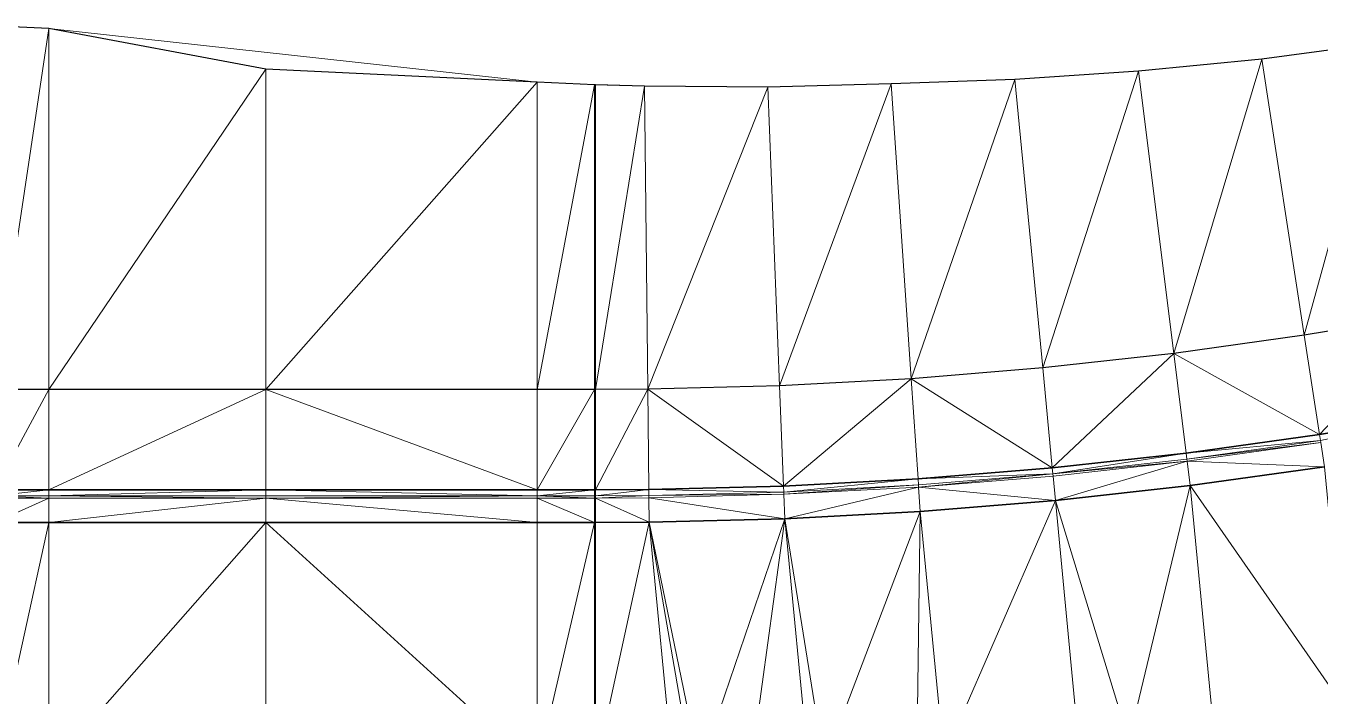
# Model space of a CAD drawing. Header units: metres. Extents: x 246428 to 246884, y 7418966 to 7419490.
# Drawn here: x 246764.45 to 246788.31, y 7419454.57 to 7419466.92 of the extents above; entities that cross this region are included whole.
import ezdxf

# ---------------------------------------------------------------- set-up
doc = ezdxf.new("R2010")
doc.units = ezdxf.units.M
doc.linetypes.add('blank name', pattern=[0])
doc.linetypes.add('HIDDEN', pattern=[9.525, 6.35, -3.175])
doc.layers.add('_12D_UNMAPPED', color=7, linetype='Continuous')
doc.layers.add('BATTER', color=250, linetype='HIDDEN', lineweight=25)
for name, color, linetype, lineweight, true_color in [('KERB_BACK', 7, 'Continuous', 35, 0x5fd2ff), ('KERB_LINE', 7, 'Continuous', 18, 0xb9b9b9), ('KERB_LIP', 7, 'Continuous', 35, 0x5fd2ff), ('KERB_TOP', 7, 'Continuous', 18, 0xb9b9b9)]:
    doc.layers.add(name, color=color, linetype=linetype, lineweight=lineweight, true_color=true_color)

msp = doc.modelspace()

# ---------------------------------------------------------------- linework, layer by layer
at = {"layer": '_12D_UNMAPPED', "color": 3, "linetype": 'blank name', "lineweight": 0}
for points in [[(246764.878, 7419466.875, 34.221), (246763.878, 7419460.222, 35.32), (246763.878, 7419466.923, 34.203)], [(246764.878, 7419460.222, 35.33), (246763.878, 7419460.222, 35.32), (246764.878, 7419466.875, 34.221)], [(246764.878, 7419460.222, 35.33), (246764.878, 7419460.222, 35.33), (246764.878, 7419466.875, 34.221)], [(246768.878, 7419466.123, 34.386), (246764.878, 7419460.222, 35.33), (246764.878, 7419466.875, 34.221)], [(246764.878, 7419466.875, 34.221), (246764.878, 7419460.222, 35.33), (246764.878, 7419466.875, 34.221)], [(246768.878, 7419466.123, 34.386), (246764.878, 7419466.875, 34.221), (246773.878, 7419465.887, 34.476)], [(246789.504, 7419466.615, 34.753), (246788.019, 7419461.221, 35.572), (246787.237, 7419466.312, 34.714)], [(246790.416, 7419461.624, 35.599), (246788.019, 7419461.221, 35.572), (246789.504, 7419466.615, 34.753)], [(246787.237, 7419466.312, 34.714), (246785.612, 7419460.885, 35.546), (246784.962, 7419466.086, 34.672)], [(246788.019, 7419461.221, 35.572), (246785.612, 7419460.885, 35.546), (246787.237, 7419466.312, 34.714)], [(246768.878, 7419460.222, 35.37), (246764.878, 7419460.222, 35.33), (246768.878, 7419466.123, 34.386)], [(246768.878, 7419460.222, 35.37), (246768.878, 7419466.123, 34.386), (246773.878, 7419465.887, 34.476)], [(246783.196, 7419460.618, 35.52), (246782.684, 7419465.935, 34.629), (246784.962, 7419466.086, 34.672)], [(246785.612, 7419460.885, 35.546), (246783.196, 7419460.618, 35.52), (246784.962, 7419466.086, 34.672)], [(246773.878, 7419460.222, 35.42), (246768.878, 7419460.222, 35.37), (246773.878, 7419465.887, 34.476)], [(246774.937, 7419465.837, 34.494), (246773.878, 7419460.222, 35.42), (246773.878, 7419465.887, 34.476)], [(246774.937, 7419460.222, 35.43), (246773.878, 7419460.222, 35.42), (246774.937, 7419465.837, 34.494)], [(246774.939, 7419465.837, 34.494), (246774.937, 7419460.222, 35.43), (246774.937, 7419465.837, 34.494)], [(246774.939, 7419465.837, 34.494), (246774.939, 7419465.837, 34.494), (246774.937, 7419465.837, 34.494)], [(246774.951, 7419465.836, 34.495), (246774.939, 7419465.837, 34.494), (246774.937, 7419465.837, 34.494)], [(246774.939, 7419465.837, 34.494), (246774.951, 7419465.836, 34.495), (246774.937, 7419460.222, 35.43)], [(246774.939, 7419465.837, 34.494), (246774.939, 7419465.837, 34.494), (246774.937, 7419460.222, 35.43)], [(246775.854, 7419465.81, 34.51), (246774.951, 7419465.836, 34.495), (246774.937, 7419465.837, 34.494)], [(246774.951, 7419465.836, 34.495), (246774.938, 7419460.222, 35.43), (246774.937, 7419460.222, 35.43)], [(246774.951, 7419460.222, 35.43), (246774.938, 7419460.222, 35.43), (246774.951, 7419465.836, 34.495)], [(246774.938, 7419460.222, 35.43), (246774.938, 7419460.222, 35.43), (246774.951, 7419465.836, 34.495)], [(246775.854, 7419465.81, 34.51), (246774.951, 7419460.222, 35.43), (246774.951, 7419465.836, 34.495)], [(246775.916, 7419460.227, 35.441), (246774.951, 7419460.222, 35.43), (246775.854, 7419465.81, 34.51)], [(246778.129, 7419465.796, 34.549), (246775.916, 7419460.227, 35.441), (246775.854, 7419465.81, 34.51)], [(246778.346, 7419460.289, 35.467), (246775.916, 7419460.227, 35.441), (246778.129, 7419465.796, 34.549)], [(246780.404, 7419465.858, 34.585), (246778.346, 7419460.289, 35.467), (246778.129, 7419465.796, 34.549)], [(246780.774, 7419460.419, 35.493), (246778.346, 7419460.289, 35.467), (246780.404, 7419465.858, 34.585)], [(246782.684, 7419465.935, 34.629), (246780.774, 7419460.419, 35.493), (246780.404, 7419465.858, 34.585)], [(246783.196, 7419460.618, 35.52), (246780.774, 7419460.419, 35.493), (246782.684, 7419465.935, 34.629)], [(246790.416, 7419461.624, 35.599), (246788.301, 7419459.392, 35.591), (246788.019, 7419461.221, 35.572)], [(246790.749, 7419459.804, 35.617), (246788.301, 7419459.392, 35.591), (246790.416, 7419461.624, 35.599)], [(246788.019, 7419461.221, 35.572), (246788.301, 7419459.392, 35.591), (246785.612, 7419460.885, 35.546)], [(246783.373, 7419458.777, 35.538), (246783.196, 7419460.618, 35.52), (246785.612, 7419460.885, 35.546)], [(246785.841, 7419459.05, 35.564), (246783.373, 7419458.777, 35.538), (246785.612, 7419460.885, 35.546)], [(246788.301, 7419459.392, 35.591), (246785.841, 7419459.05, 35.564), (246785.612, 7419460.885, 35.546)], [(246783.196, 7419460.618, 35.52), (246783.373, 7419458.777, 35.538), (246780.774, 7419460.419, 35.493)], [(246780.774, 7419460.419, 35.493), (246778.419, 7419458.44, 35.486), (246778.346, 7419460.289, 35.467)], [(246780.899, 7419458.574, 35.512), (246778.419, 7419458.44, 35.486), (246780.774, 7419460.419, 35.493)], [(246783.373, 7419458.777, 35.538), (246780.899, 7419458.574, 35.512), (246780.774, 7419460.419, 35.493)], [(246764.878, 7419458.372, 35.348), (246763.878, 7419458.372, 35.338), (246764.878, 7419460.222, 35.33)], [(246764.878, 7419460.222, 35.33), (246763.878, 7419458.372, 35.338), (246763.878, 7419460.222, 35.32)], [(246768.878, 7419458.372, 35.388), (246764.878, 7419458.372, 35.348), (246768.878, 7419460.222, 35.37)], [(246768.878, 7419460.222, 35.37), (246764.878, 7419458.372, 35.348), (246764.878, 7419460.222, 35.33)], [(246764.878, 7419458.372, 35.348), (246764.878, 7419458.372, 35.348), (246764.878, 7419460.222, 35.33)], [(246764.878, 7419460.222, 35.33), (246764.878, 7419458.372, 35.348), (246764.878, 7419460.222, 35.33)], [(246768.878, 7419458.372, 35.388), (246768.878, 7419460.222, 35.37), (246773.878, 7419458.372, 35.438)], [(246773.878, 7419458.372, 35.438), (246768.878, 7419460.222, 35.37), (246773.878, 7419460.222, 35.42)], [(246774.937, 7419458.372, 35.449), (246773.878, 7419458.372, 35.438), (246774.937, 7419460.222, 35.43)], [(246774.937, 7419460.222, 35.43), (246773.878, 7419458.372, 35.438), (246773.878, 7419460.222, 35.42)], [(246774.951, 7419458.372, 35.449), (246774.937, 7419458.372, 35.449), (246774.938, 7419460.222, 35.43)], [(246774.938, 7419460.222, 35.43), (246774.938, 7419460.222, 35.43), (246774.937, 7419460.222, 35.43)], [(246774.937, 7419458.372, 35.449), (246774.937, 7419458.372, 35.449), (246774.937, 7419460.222, 35.43)], [(246774.937, 7419458.372, 35.449), (246774.937, 7419458.372, 35.449), (246774.937, 7419460.222, 35.43)], [(246774.938, 7419460.222, 35.43), (246774.937, 7419458.372, 35.449), (246774.937, 7419460.222, 35.43)], [(246774.951, 7419460.222, 35.43), (246774.951, 7419458.372, 35.449), (246774.938, 7419460.222, 35.43)], [(246775.916, 7419460.227, 35.441), (246774.951, 7419458.372, 35.449), (246774.951, 7419460.222, 35.43)], [(246775.937, 7419458.378, 35.459), (246774.951, 7419458.372, 35.449), (246775.916, 7419460.227, 35.441)], [(246778.346, 7419460.289, 35.467), (246778.419, 7419458.44, 35.486), (246775.916, 7419460.227, 35.441)], [(246778.419, 7419458.44, 35.486), (246775.937, 7419458.378, 35.459), (246775.916, 7419460.227, 35.441)], [(246790.749, 7419459.804, 35.617), (246788.317, 7419459.283, 35.591), (246788.301, 7419459.392, 35.591)], [(246788.301, 7419459.392, 35.591), (246788.317, 7419459.283, 35.591), (246785.841, 7419459.05, 35.564)], [(246788.317, 7419459.283, 35.591), (246785.855, 7419458.94, 35.564), (246785.841, 7419459.05, 35.564)], [(246788.317, 7419459.283, 35.591), (246788.323, 7419459.244, 35.441), (246785.855, 7419458.94, 35.564)], [(246788.323, 7419459.244, 35.441), (246785.86, 7419458.901, 35.414), (246785.855, 7419458.94, 35.564)], [(246788.323, 7419459.244, 35.441), (246788.392, 7419458.799, 35.466), (246785.86, 7419458.901, 35.414)], [(246783.384, 7419458.667, 35.538), (246783.373, 7419458.777, 35.538), (246785.841, 7419459.05, 35.564)], [(246785.855, 7419458.94, 35.564), (246783.384, 7419458.667, 35.538), (246785.841, 7419459.05, 35.564)], [(246785.86, 7419458.901, 35.414), (246783.384, 7419458.667, 35.538), (246785.855, 7419458.94, 35.564)], [(246783.388, 7419458.627, 35.388), (246783.384, 7419458.667, 35.538), (246785.86, 7419458.901, 35.414)], [(246783.431, 7419458.179, 35.413), (246783.388, 7419458.627, 35.388), (246785.86, 7419458.901, 35.414)], [(246785.916, 7419458.454, 35.439), (246783.431, 7419458.179, 35.413), (246785.86, 7419458.901, 35.414)], [(246788.392, 7419458.799, 35.466), (246785.916, 7419458.454, 35.439), (246785.86, 7419458.901, 35.414)], [(246783.373, 7419458.777, 35.538), (246783.384, 7419458.667, 35.538), (246780.899, 7419458.574, 35.512)], [(246783.384, 7419458.667, 35.538), (246780.906, 7419458.464, 35.512), (246780.899, 7419458.574, 35.512)], [(246783.384, 7419458.667, 35.538), (246780.909, 7419458.424, 35.362), (246780.906, 7419458.464, 35.512)], [(246783.388, 7419458.627, 35.388), (246780.909, 7419458.424, 35.362), (246783.384, 7419458.667, 35.538)], [(246783.388, 7419458.627, 35.388), (246783.431, 7419458.179, 35.413), (246780.909, 7419458.424, 35.362)], [(246788.392, 7419458.799, 35.466), (246788.826, 7419454.263, 35.6), (246785.916, 7419458.454, 35.439)], [(246778.419, 7419458.44, 35.486), (246778.424, 7419458.331, 35.486), (246775.937, 7419458.378, 35.459)], [(246780.899, 7419458.574, 35.512), (246778.424, 7419458.331, 35.486), (246778.419, 7419458.44, 35.486)], [(246780.906, 7419458.464, 35.512), (246778.424, 7419458.331, 35.486), (246780.899, 7419458.574, 35.512)], [(246780.906, 7419458.464, 35.512), (246778.425, 7419458.291, 35.336), (246778.424, 7419458.331, 35.486)], [(246780.909, 7419458.424, 35.362), (246778.425, 7419458.291, 35.336), (246780.906, 7419458.464, 35.512)], [(246780.909, 7419458.424, 35.362), (246778.443, 7419457.841, 35.361), (246778.425, 7419458.291, 35.336)], [(246780.939, 7419457.975, 35.387), (246778.443, 7419457.841, 35.361), (246780.909, 7419458.424, 35.362)], [(246783.431, 7419458.179, 35.413), (246780.939, 7419457.975, 35.387), (246780.909, 7419458.424, 35.362)], [(246784.787, 7419453.744, 35.559), (246783.431, 7419458.179, 35.413), (246785.916, 7419458.454, 35.439)], [(246786.349, 7419453.923, 35.575), (246784.787, 7419453.744, 35.559), (246785.916, 7419458.454, 35.439)], [(246788.826, 7419454.263, 35.6), (246786.349, 7419453.923, 35.575), (246785.916, 7419458.454, 35.439)], [(246764.878, 7419458.262, 35.348), (246763.878, 7419458.262, 35.338), (246764.878, 7419458.372, 35.348)], [(246764.878, 7419458.372, 35.348), (246763.878, 7419458.262, 35.338), (246763.878, 7419458.372, 35.338)], [(246764.878, 7419458.262, 35.348), (246764.878, 7419458.222, 35.198), (246763.878, 7419458.262, 35.338)], [(246764.878, 7419458.222, 35.198), (246763.878, 7419458.222, 35.188), (246763.878, 7419458.262, 35.338)], [(246764.878, 7419457.772, 35.223), (246763.878, 7419457.772, 35.213), (246764.878, 7419458.222, 35.198)], [(246764.878, 7419458.222, 35.198), (246763.878, 7419457.772, 35.213), (246763.878, 7419458.222, 35.188)], [(246768.878, 7419458.262, 35.388), (246764.878, 7419458.262, 35.348), (246768.878, 7419458.372, 35.388)], [(246764.878, 7419458.262, 35.348), (246764.878, 7419458.262, 35.348), (246764.878, 7419458.372, 35.348)], [(246768.878, 7419458.372, 35.388), (246764.878, 7419458.262, 35.348), (246764.878, 7419458.372, 35.348)], [(246764.878, 7419458.372, 35.348), (246764.878, 7419458.262, 35.348), (246764.878, 7419458.372, 35.348)], [(246764.878, 7419458.262, 35.348), (246764.878, 7419458.222, 35.198), (246764.878, 7419458.262, 35.348)], [(246768.878, 7419458.262, 35.388), (246768.878, 7419458.222, 35.238), (246764.878, 7419458.262, 35.348)], [(246768.878, 7419458.222, 35.238), (246764.878, 7419458.222, 35.198), (246764.878, 7419458.262, 35.348)], [(246764.878, 7419458.222, 35.198), (246764.878, 7419458.222, 35.198), (246764.878, 7419458.262, 35.348)], [(246764.878, 7419458.222, 35.198), (246764.878, 7419457.772, 35.223), (246764.878, 7419458.222, 35.198)], [(246768.878, 7419457.772, 35.263), (246764.878, 7419457.772, 35.223), (246768.878, 7419458.222, 35.238)], [(246764.878, 7419457.772, 35.223), (246764.878, 7419457.772, 35.223), (246764.878, 7419458.222, 35.198)], [(246768.878, 7419458.222, 35.238), (246764.878, 7419457.772, 35.223), (246764.878, 7419458.222, 35.198)], [(246768.878, 7419458.262, 35.388), (246768.878, 7419458.372, 35.388), (246773.878, 7419458.262, 35.438)], [(246773.878, 7419458.262, 35.438), (246768.878, 7419458.372, 35.388), (246773.878, 7419458.372, 35.438)], [(246768.878, 7419458.222, 35.238), (246768.878, 7419458.262, 35.388), (246773.878, 7419458.262, 35.438)], [(246773.878, 7419458.222, 35.288), (246768.878, 7419458.222, 35.238), (246773.878, 7419458.262, 35.438)], [(246768.878, 7419457.772, 35.263), (246768.878, 7419458.222, 35.238), (246773.878, 7419457.772, 35.313)], [(246773.878, 7419457.772, 35.313), (246768.878, 7419458.222, 35.238), (246773.878, 7419458.222, 35.288)], [(246774.937, 7419458.262, 35.449), (246773.878, 7419458.262, 35.438), (246774.937, 7419458.372, 35.449)], [(246774.937, 7419458.372, 35.449), (246773.878, 7419458.262, 35.438), (246773.878, 7419458.372, 35.438)], [(246774.937, 7419458.222, 35.299), (246773.878, 7419458.222, 35.288), (246773.878, 7419458.262, 35.438)], [(246774.937, 7419458.262, 35.449), (246774.937, 7419458.222, 35.299), (246773.878, 7419458.262, 35.438)], [(246774.937, 7419457.772, 35.324), (246773.878, 7419457.772, 35.313), (246773.878, 7419458.222, 35.288)], [(246774.937, 7419458.222, 35.299), (246774.937, 7419457.772, 35.324), (246773.878, 7419458.222, 35.288)], [(246774.937, 7419458.372, 35.449), (246774.937, 7419458.262, 35.449), (246774.937, 7419458.372, 35.449)], [(246774.937, 7419458.262, 35.449), (246774.937, 7419458.262, 35.449), (246774.937, 7419458.372, 35.449)], [(246774.951, 7419458.262, 35.449), (246774.937, 7419458.262, 35.449), (246774.937, 7419458.372, 35.449)], [(246774.951, 7419458.372, 35.449), (246774.951, 7419458.262, 35.449), (246774.937, 7419458.372, 35.449)], [(246774.937, 7419458.262, 35.449), (246774.937, 7419458.262, 35.449), (246774.937, 7419458.372, 35.449)], [(246774.937, 7419458.372, 35.449), (246774.937, 7419458.372, 35.449), (246774.937, 7419458.372, 35.449)], [(246774.937, 7419458.222, 35.299), (246774.937, 7419458.222, 35.299), (246774.937, 7419458.262, 35.449)], [(246774.937, 7419458.262, 35.449), (246774.937, 7419458.262, 35.449), (246774.937, 7419458.262, 35.449)], [(246774.951, 7419458.262, 35.449), (246774.951, 7419458.222, 35.299), (246774.937, 7419458.262, 35.449)], [(246774.951, 7419458.222, 35.299), (246774.937, 7419458.222, 35.299), (246774.937, 7419458.262, 35.449)], [(246774.937, 7419458.222, 35.299), (246774.937, 7419458.222, 35.299), (246774.937, 7419458.262, 35.449)], [(246774.937, 7419458.262, 35.449), (246774.937, 7419458.222, 35.299), (246774.937, 7419458.262, 35.449)], [(246774.937, 7419457.772, 35.324), (246774.937, 7419457.772, 35.324), (246774.937, 7419458.222, 35.299)], [(246774.951, 7419458.222, 35.299), (246774.937, 7419457.772, 35.324), (246774.937, 7419458.222, 35.299)], [(246774.951, 7419457.772, 35.324), (246774.937, 7419457.772, 35.324), (246774.951, 7419458.222, 35.299)], [(246774.937, 7419458.222, 35.299), (246774.937, 7419457.772, 35.324), (246774.937, 7419458.222, 35.299)], [(246774.937, 7419458.222, 35.299), (246774.937, 7419458.222, 35.299), (246774.937, 7419458.222, 35.299)], [(246775.938, 7419458.268, 35.459), (246774.951, 7419458.262, 35.449), (246775.937, 7419458.378, 35.459)], [(246775.937, 7419458.378, 35.459), (246774.951, 7419458.262, 35.449), (246774.951, 7419458.372, 35.449)], [(246775.939, 7419458.228, 35.309), (246774.951, 7419458.222, 35.299), (246775.938, 7419458.268, 35.459)], [(246775.938, 7419458.268, 35.459), (246774.951, 7419458.222, 35.299), (246774.951, 7419458.262, 35.449)], [(246775.939, 7419458.228, 35.309), (246775.944, 7419457.778, 35.334), (246774.951, 7419458.222, 35.299)], [(246775.944, 7419457.778, 35.334), (246774.951, 7419457.772, 35.324), (246774.951, 7419458.222, 35.299)], [(246778.424, 7419458.331, 35.486), (246775.938, 7419458.268, 35.459), (246775.937, 7419458.378, 35.459)], [(246778.424, 7419458.331, 35.486), (246778.425, 7419458.291, 35.336), (246775.938, 7419458.268, 35.459)], [(246778.425, 7419458.291, 35.336), (246775.939, 7419458.228, 35.309), (246775.938, 7419458.268, 35.459)], [(246778.425, 7419458.291, 35.336), (246778.443, 7419457.841, 35.361), (246775.939, 7419458.228, 35.309)], [(246778.443, 7419457.841, 35.361), (246775.944, 7419457.778, 35.334), (246775.939, 7419458.228, 35.309)], [(246783.431, 7419458.179, 35.413), (246781.373, 7419453.444, 35.525), (246780.939, 7419457.975, 35.387)], [(246783.431, 7419458.179, 35.413), (246783.864, 7419453.65, 35.55), (246781.373, 7419453.444, 35.525)], [(246783.864, 7419453.65, 35.55), (246783.431, 7419458.179, 35.413), (246784.787, 7419453.744, 35.559)], [(246783.431, 7419458.179, 35.413), (246784.787, 7419453.744, 35.559), (246784.787, 7419453.744, 35.559)], [(246780.939, 7419457.975, 35.387), (246779.171, 7419453.318, 35.503), (246778.443, 7419457.841, 35.361)], [(246780.874, 7419453.411, 35.52), (246779.171, 7419453.318, 35.503), (246780.939, 7419457.975, 35.387)], [(246781.373, 7419453.444, 35.525), (246780.874, 7419453.411, 35.52), (246780.939, 7419457.975, 35.387)], [(246780.874, 7419453.411, 35.52), (246780.874, 7419453.411, 35.52), (246780.939, 7419457.975, 35.387)], [(246764.878, 7419453.222, 35.36), (246763.878, 7419453.222, 35.35), (246764.878, 7419457.772, 35.223)], [(246764.878, 7419457.772, 35.223), (246763.878, 7419453.222, 35.35), (246763.878, 7419457.772, 35.213)], [(246768.878, 7419457.772, 35.263), (246768.878, 7419453.222, 35.4), (246764.878, 7419453.222, 35.36)], [(246768.878, 7419457.772, 35.263), (246764.878, 7419453.222, 35.36), (246764.878, 7419457.772, 35.223)], [(246764.878, 7419453.222, 35.36), (246764.878, 7419453.222, 35.36), (246764.878, 7419457.772, 35.223)], [(246764.878, 7419457.772, 35.223), (246764.878, 7419453.222, 35.36), (246764.878, 7419457.772, 35.223)], [(246768.878, 7419453.222, 35.4), (246768.878, 7419457.772, 35.263), (246773.878, 7419453.222, 35.45)], [(246773.878, 7419453.222, 35.45), (246768.878, 7419457.772, 35.263), (246773.878, 7419457.772, 35.313)], [(246774.937, 7419453.222, 35.46), (246773.878, 7419453.222, 35.45), (246774.937, 7419457.772, 35.324)], [(246774.937, 7419457.772, 35.324), (246774.937, 7419457.772, 35.324), (246773.878, 7419457.772, 35.313)], [(246774.937, 7419457.772, 35.324), (246773.878, 7419453.222, 35.45), (246773.878, 7419457.772, 35.313)], [(246774.951, 7419453.222, 35.46), (246774.937, 7419453.222, 35.46), (246774.951, 7419457.772, 35.324)], [(246774.937, 7419457.772, 35.324), (246774.937, 7419457.772, 35.324), (246774.937, 7419457.772, 35.324)], [(246774.937, 7419457.772, 35.324), (246774.951, 7419457.772, 35.324), (246774.937, 7419457.772, 35.324)], [(246774.951, 7419457.772, 35.324), (246774.937, 7419453.222, 35.46), (246774.937, 7419457.772, 35.324)], [(246774.937, 7419453.222, 35.46), (246774.937, 7419453.222, 35.46), (246774.937, 7419457.772, 35.324)], [(246775.944, 7419457.778, 35.334), (246774.952, 7419453.222, 35.46), (246774.951, 7419457.772, 35.324)], [(246774.952, 7419453.222, 35.46), (246774.951, 7419453.222, 35.46), (246774.951, 7419457.772, 35.324)], [(246774.952, 7419453.222, 35.46), (246774.952, 7419453.222, 35.46), (246774.951, 7419457.772, 35.324)], [(246776.378, 7419453.233, 35.475), (246774.952, 7419453.222, 35.46), (246775.944, 7419457.778, 35.334)], [(246778.443, 7419457.841, 35.361), (246776.878, 7419453.242, 35.48), (246775.944, 7419457.778, 35.334)], [(246776.73, 7419453.239, 35.478), (246776.73, 7419453.239, 35.478), (246775.944, 7419457.778, 35.334)], [(246776.73, 7419453.239, 35.478), (246776.378, 7419453.233, 35.475), (246775.944, 7419457.778, 35.334)], [(246776.878, 7419453.242, 35.48), (246776.878, 7419453.242, 35.48), (246775.944, 7419457.778, 35.334)], [(246776.878, 7419453.242, 35.48), (246776.73, 7419453.239, 35.478), (246775.944, 7419457.778, 35.334)], [(246777.818, 7419453.266, 35.489), (246776.878, 7419453.242, 35.48), (246778.443, 7419457.841, 35.361)], [(246777.819, 7419453.266, 35.489), (246777.818, 7419453.266, 35.489), (246778.443, 7419457.841, 35.361)], [(246778.877, 7419453.305, 35.5), (246777.819, 7419453.266, 35.489), (246778.443, 7419457.841, 35.361)], [(246779.171, 7419453.318, 35.503), (246778.877, 7419453.305, 35.5), (246778.443, 7419457.841, 35.361)], [(246779.171, 7419453.318, 35.503), (246779.171, 7419453.318, 35.503), (246778.443, 7419457.841, 35.361)]]:
    msp.add_3dface(points, dxfattribs=at)
at = {"layer": 'BATTER'}
for points in [[(246774.937, 7419465.837, 34.494), (246773.878, 7419465.887, 34.476), (246768.878, 7419466.123, 34.386), (246764.878, 7419466.875, 34.221), (246764.878, 7419466.875, 34.221), (246763.878, 7419466.923, 34.203)], [(246789.504, 7419466.615, 34.753), (246787.237, 7419466.312, 34.714), (246784.962, 7419466.086, 34.672), (246782.684, 7419465.935, 34.629), (246780.404, 7419465.858, 34.585), (246778.129, 7419465.796, 34.549), (246775.854, 7419465.81, 34.51), (246774.951, 7419465.836, 34.495), (246774.939, 7419465.837, 34.494), (246774.939, 7419465.837, 34.494)], [(246790.416, 7419461.624, 35.599), (246788.019, 7419461.221, 35.572), (246785.612, 7419460.885, 35.546), (246783.196, 7419460.618, 35.52), (246780.774, 7419460.419, 35.493), (246778.346, 7419460.289, 35.467), (246775.916, 7419460.227, 35.441), (246774.951, 7419460.222, 35.43), (246774.938, 7419460.222, 35.43), (246774.938, 7419460.222, 35.43)], [(246774.937, 7419460.222, 35.43), (246773.878, 7419460.222, 35.42), (246768.878, 7419460.222, 35.37), (246764.878, 7419460.222, 35.33), (246764.878, 7419460.222, 35.33), (246763.878, 7419460.222, 35.32)]]:
    msp.add_polyline3d(points, dxfattribs=at)
at = {"layer": 'KERB_BACK'}
for points in [[(246790.749, 7419459.804, 35.617), (246788.301, 7419459.392, 35.591), (246785.841, 7419459.05, 35.564), (246783.373, 7419458.777, 35.538), (246780.899, 7419458.574, 35.512), (246778.419, 7419458.44, 35.486), (246775.937, 7419458.378, 35.459), (246774.951, 7419458.372, 35.449), (246774.937, 7419458.372, 35.449), (246774.937, 7419458.372, 35.449)], [(246774.937, 7419458.372, 35.449), (246773.878, 7419458.372, 35.438), (246768.878, 7419458.372, 35.388), (246764.878, 7419458.372, 35.348), (246764.878, 7419458.372, 35.348), (246763.878, 7419458.372, 35.338)]]:
    msp.add_polyline3d(points, dxfattribs=at)
at = {"layer": 'KERB_LINE'}
for points in [[(246788.323, 7419459.244, 35.441), (246785.86, 7419458.901, 35.414), (246783.388, 7419458.627, 35.388), (246780.909, 7419458.424, 35.362), (246778.425, 7419458.291, 35.336), (246775.939, 7419458.228, 35.309), (246774.951, 7419458.222, 35.299), (246774.937, 7419458.222, 35.299), (246774.937, 7419458.222, 35.299)], [(246774.937, 7419458.222, 35.299), (246773.878, 7419458.222, 35.288), (246768.878, 7419458.222, 35.238), (246764.878, 7419458.222, 35.198), (246764.878, 7419458.222, 35.198), (246763.878, 7419458.222, 35.188)]]:
    msp.add_polyline3d(points, dxfattribs=at)
at = {"layer": 'KERB_LIP'}
for points in [[(246788.392, 7419458.799, 35.466), (246785.916, 7419458.454, 35.439), (246783.431, 7419458.179, 35.413), (246780.939, 7419457.975, 35.387), (246778.443, 7419457.841, 35.361), (246775.944, 7419457.778, 35.334), (246774.951, 7419457.772, 35.324), (246774.937, 7419457.772, 35.324), (246774.937, 7419457.772, 35.324)], [(246774.937, 7419457.772, 35.324), (246773.878, 7419457.772, 35.313), (246768.878, 7419457.772, 35.263), (246764.878, 7419457.772, 35.223), (246764.878, 7419457.772, 35.223), (246763.878, 7419457.772, 35.213)]]:
    msp.add_polyline3d(points, dxfattribs=at)
at = {"layer": 'KERB_TOP'}
for points in [[(246788.317, 7419459.283, 35.591), (246785.855, 7419458.94, 35.564), (246783.384, 7419458.667, 35.538), (246780.906, 7419458.464, 35.512), (246778.424, 7419458.331, 35.486), (246775.938, 7419458.268, 35.459), (246774.951, 7419458.262, 35.449), (246774.937, 7419458.262, 35.449), (246774.937, 7419458.262, 35.449)], [(246774.937, 7419458.262, 35.449), (246773.878, 7419458.262, 35.438), (246768.878, 7419458.262, 35.388), (246764.878, 7419458.262, 35.348), (246764.878, 7419458.262, 35.348), (246763.878, 7419458.262, 35.338)]]:
    msp.add_polyline3d(points, dxfattribs=at)

doc.saveas('drawing.dxf')
